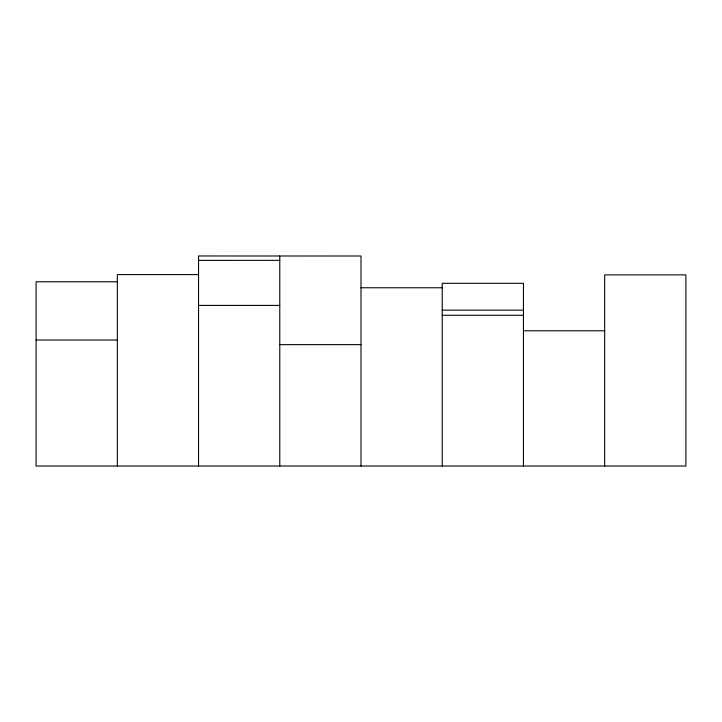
<?xml version="1.0" encoding="UTF-8"?>
<svg xmlns="http://www.w3.org/2000/svg" width="722" height="722" viewBox="0 0 722 722"><rect width="100%" height="100%" fill="white"/><g stroke="black" fill="none" stroke-linecap="round" stroke-linejoin="round"><path stroke-width="1.08" d="M198.55 260.362L279.775 260.362M198.55 274.604L117.325 274.604L117.325 466.024M117.325 281.788L36.1 281.788L36.1 466.024L685.9 466.024L685.9 274.874L604.675 274.874L604.675 466.024M361 287.762L442.225 287.762M198.55 305.424L279.775 305.424M442.225 310.153L523.45 310.153M442.225 315.27L523.45 315.27M523.45 330.784L604.675 330.784M36.1 340.035L117.325 340.035M279.775 344.647L361 344.647M523.45 466.024L523.45 283.313L442.225 283.313L442.225 466.024M361 466.024L361 256.012L198.55 255.976L198.55 466.024M279.775 255.976L279.775 466.024"/></g></svg>
